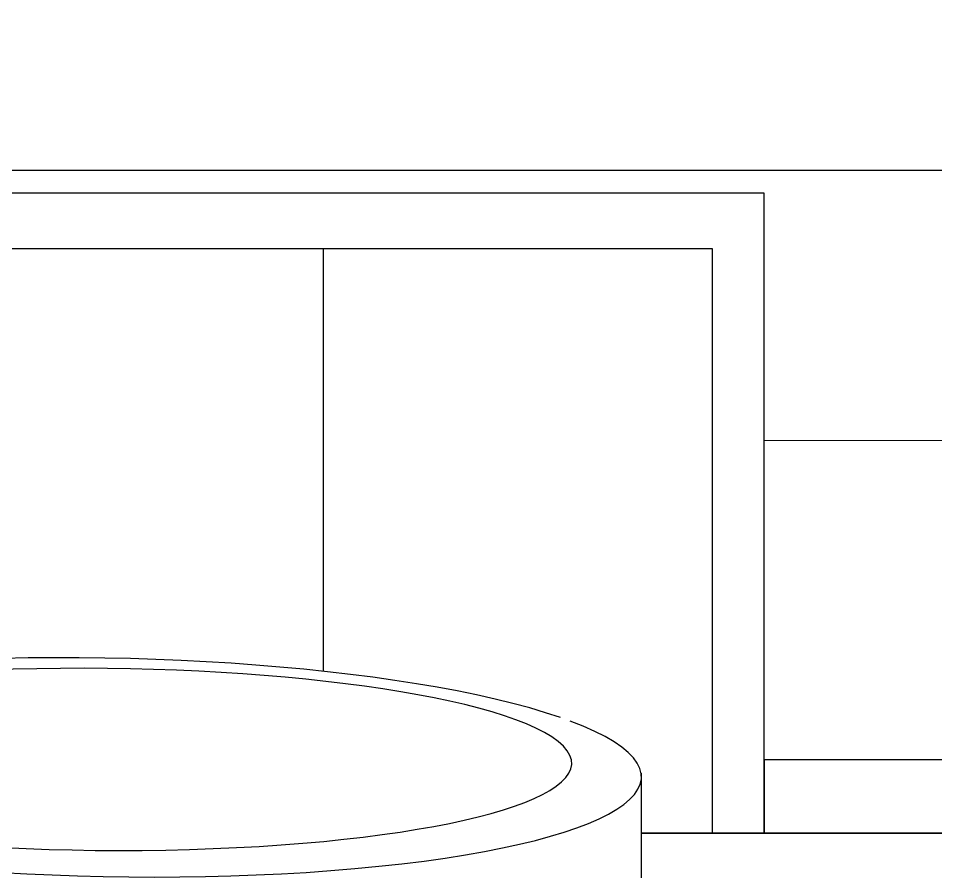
# Model space of a CAD drawing. Header units: inches. Extents: x -11 to 128, y 7 to 56.
# Drawn here: x 63.786 to 68.609, y 23.86 to 28.347 of the extents above; entities that cross this region are included whole.
import ezdxf

# ---------------------------------------------------------------- set-up
doc = ezdxf.new("R2010")
doc.units = ezdxf.units.IN
doc.header["$MEASUREMENT"] = 0
picture_1 = doc.add_image_def('image1.jpg', size_in_pixel=(1680, 1093))

msp = doc.modelspace()

# ---------------------------------------------------------------- linework, layer by layer
for p, q in [((16.8325, 27.5486), (84.3293, 27.5486)), ((67.7073, 27.4286), (63.2701, 27.4271)), ((67.7073, 24.0633), (67.7073, 27.4286)), ((67.4352, 27.1344), (63.2701, 27.1344)), ((65.3891, 27.1344), (65.3891, 24.9139)), ((67.4352, 24.0633), (67.4352, 27.1344)), ((67.7073, 26.1282), (72.3212, 26.1257)), ((72.3212, 24.448), (67.7073, 24.448)), ((67.7073, 24.448), (67.7073, 24.0633)), ((67.0614, 23.3938), (67.0614, 24.3772)), ((69.1166, 24.0633), (67.0614, 24.0633)), ((67.0614, 24.0633), (69.2436, 24.0633))]:
    msp.add_line(p, q)
for centre, major_axis, ratio, start_param, end_param in [((64.26, 24.4085), (-2.8014, 0.0523), 0.204931, 3.703065, 9.951904), ((64.2181, 24.4504), (-2.4768, 0.0209), 0.193122, 4.958164, 11.234973)]:
    msp.add_ellipse(centre, major_axis=major_axis, ratio=ratio, start_param=start_param, end_param=end_param)

# ---------------------------------------------------------------- pictures from other files: only their frames are drawn
image = msp.add_image(picture_1, insert=(12.4966, 7.3772), size_in_units=(74.4025, 48.4059))
image.dxf.flags = 6

doc.saveas('drawing.dxf')
